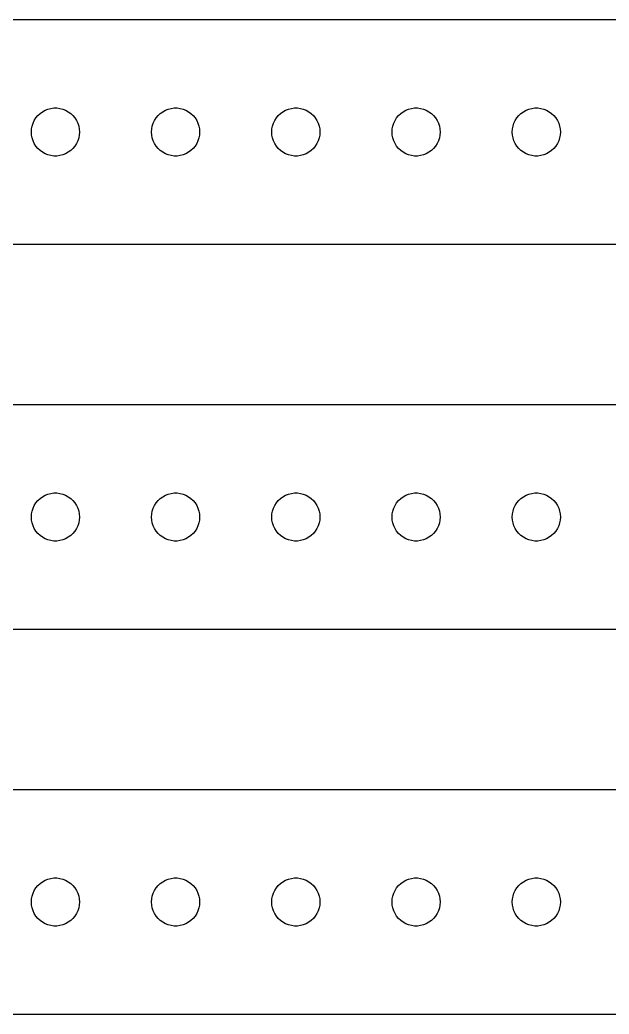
# Model space of a CAD drawing. Header units: metres. Extents: x -150 to 150, y 113 to 223.
# Drawn here: x -114.7 to -78, y 161 to 223 of the extents above; entities that cross this region are included whole.
import ezdxf

# ---------------------------------------------------------------- set-up
doc = ezdxf.new("R2010")
doc.units = ezdxf.units.M

msp = doc.modelspace()

# ---------------------------------------------------------------- linework, layer by layer
for p, q in [((144.814, 222.99), (-144.814, 222.99)), ((-113.714, 216.882), (-113.593, 217.027)), ((-113.593, 217.027), (-113.456, 217.156)), ((-113.456, 217.156), (-113.304, 217.266)), ((-113.304, 217.266), (-113.139, 217.357)), ((-113.139, 217.357), (-112.964, 217.427)), ((-112.964, 217.427), (-112.781, 217.473)), ((-112.781, 217.473), (-112.594, 217.497)), ((-112.594, 217.497), (-112.406, 217.497)), ((-112.406, 217.497), (-112.219, 217.473)), ((-112.219, 217.473), (-112.036, 217.427)), ((-112.036, 217.427), (-111.861, 217.357)), ((-111.861, 217.357), (-111.696, 217.266)), ((-111.696, 217.266), (-111.544, 217.156)), ((-111.544, 217.156), (-111.407, 217.027)), ((-111.407, 217.027), (-111.286, 216.882)), ((-106.214, 216.882), (-106.093, 217.027)), ((-106.093, 217.027), (-105.956, 217.156)), ((-105.956, 217.156), (-105.804, 217.266)), ((-105.804, 217.266), (-105.639, 217.357)), ((-105.639, 217.357), (-105.464, 217.427)), ((-105.464, 217.427), (-105.281, 217.473)), ((-105.281, 217.473), (-105.094, 217.497)), ((-105.094, 217.497), (-104.906, 217.497)), ((-104.906, 217.497), (-104.719, 217.473)), ((-104.719, 217.473), (-104.536, 217.427)), ((-104.536, 217.427), (-104.361, 217.357)), ((-104.361, 217.357), (-104.196, 217.266)), ((-104.196, 217.266), (-104.044, 217.156)), ((-104.044, 217.156), (-103.907, 217.027)), ((-103.907, 217.027), (-103.786, 216.882)), ((-98.7135, 216.882), (-98.5934, 217.027)), ((-98.5934, 217.027), (-98.4561, 217.156)), ((-98.4561, 217.156), (-98.3037, 217.266)), ((-98.3037, 217.266), (-98.1387, 217.357)), ((-98.1387, 217.357), (-97.9635, 217.427)), ((-97.9635, 217.427), (-97.7811, 217.473)), ((-97.7811, 217.473), (-97.5942, 217.497)), ((-97.5942, 217.497), (-97.4058, 217.497)), ((-97.4058, 217.497), (-97.2189, 217.473)), ((-97.2189, 217.473), (-97.0365, 217.427)), ((-97.0365, 217.427), (-96.8613, 217.357)), ((-96.8613, 217.357), (-96.6963, 217.266)), ((-96.6963, 217.266), (-96.5439, 217.156)), ((-96.5439, 217.156), (-96.4065, 217.027)), ((-96.4065, 217.027), (-96.2865, 216.882)), ((-91.2135, 216.882), (-91.0934, 217.027)), ((-91.0934, 217.027), (-90.9561, 217.156)), ((-90.9561, 217.156), (-90.8037, 217.266)), ((-90.8037, 217.266), (-90.6387, 217.357)), ((-90.6387, 217.357), (-90.4635, 217.427)), ((-90.4635, 217.427), (-90.2811, 217.473)), ((-90.2811, 217.473), (-90.0942, 217.497)), ((-90.0942, 217.497), (-89.9058, 217.497)), ((-89.9058, 217.497), (-89.7189, 217.473)), ((-89.7189, 217.473), (-89.5365, 217.427)), ((-89.5365, 217.427), (-89.3613, 217.357)), ((-89.3613, 217.357), (-89.1963, 217.266)), ((-89.1963, 217.266), (-89.0439, 217.156)), ((-89.0439, 217.156), (-88.9065, 217.027)), ((-88.9065, 217.027), (-88.7865, 216.882)), ((-83.7135, 216.882), (-83.5934, 217.027)), ((-83.5934, 217.027), (-83.4561, 217.156)), ((-83.4561, 217.156), (-83.3037, 217.266)), ((-83.3037, 217.266), (-83.1387, 217.357)), ((-83.1387, 217.357), (-82.9635, 217.427)), ((-82.9635, 217.427), (-82.7811, 217.473)), ((-82.7811, 217.473), (-82.5942, 217.497)), ((-82.5942, 217.497), (-82.4058, 217.497)), ((-82.4058, 217.497), (-82.2189, 217.473)), ((-82.2189, 217.473), (-82.0365, 217.427)), ((-82.0365, 217.427), (-81.8613, 217.357)), ((-81.8613, 217.357), (-81.6963, 217.266)), ((-81.6963, 217.266), (-81.5439, 217.156)), ((-81.5439, 217.156), (-81.4065, 217.027)), ((-81.4065, 217.027), (-81.2865, 216.882)), ((-113.988, 216.188), (-113.953, 216.373)), ((-113.953, 216.373), (-113.895, 216.552)), ((-113.895, 216.552), (-113.814, 216.723)), ((-113.814, 216.723), (-113.714, 216.882)), ((-111.286, 216.882), (-111.186, 216.723)), ((-111.186, 216.723), (-111.105, 216.552)), ((-111.105, 216.552), (-111.047, 216.373)), ((-111.047, 216.373), (-111.012, 216.188)), ((-106.488, 216.188), (-106.453, 216.373)), ((-106.453, 216.373), (-106.395, 216.552)), ((-106.395, 216.552), (-106.314, 216.723)), ((-106.314, 216.723), (-106.214, 216.882)), ((-103.786, 216.882), (-103.686, 216.723)), ((-103.686, 216.723), (-103.605, 216.552)), ((-103.605, 216.552), (-103.547, 216.373)), ((-103.547, 216.373), (-103.512, 216.188)), ((-98.9882, 216.188), (-98.9529, 216.373)), ((-98.9529, 216.373), (-98.8947, 216.552)), ((-98.8947, 216.552), (-98.8145, 216.723)), ((-98.8145, 216.723), (-98.7135, 216.882)), ((-96.2865, 216.882), (-96.1855, 216.723)), ((-96.1855, 216.723), (-96.1053, 216.552)), ((-96.1053, 216.552), (-96.0471, 216.373)), ((-96.0471, 216.373), (-96.0118, 216.188)), ((-91.4882, 216.188), (-91.4529, 216.373)), ((-91.4529, 216.373), (-91.3947, 216.552)), ((-91.3947, 216.552), (-91.3145, 216.723)), ((-91.3145, 216.723), (-91.2135, 216.882)), ((-88.7865, 216.882), (-88.6855, 216.723)), ((-88.6855, 216.723), (-88.6053, 216.552)), ((-88.6053, 216.552), (-88.5471, 216.373)), ((-88.5471, 216.373), (-88.5118, 216.188)), ((-83.9882, 216.188), (-83.9529, 216.373)), ((-83.9529, 216.373), (-83.8947, 216.552)), ((-83.8947, 216.552), (-83.8145, 216.723)), ((-83.8145, 216.723), (-83.7135, 216.882)), ((-81.2865, 216.882), (-81.1855, 216.723)), ((-81.1855, 216.723), (-81.1053, 216.552)), ((-81.1053, 216.552), (-81.0471, 216.373)), ((-81.0471, 216.373), (-81.0118, 216.188)), ((-114, 216), (-113.988, 216.188)), ((-113.988, 215.812), (-114, 216)), ((-113.953, 215.627), (-113.988, 215.812)), ((-111.012, 215.812), (-111.047, 215.627)), ((-111.012, 216.188), (-111, 216)), ((-111, 216), (-111.012, 215.812)), ((-106.5, 216), (-106.488, 216.188)), ((-106.488, 215.812), (-106.5, 216)), ((-106.453, 215.627), (-106.488, 215.812)), ((-103.512, 215.812), (-103.547, 215.627)), ((-103.512, 216.188), (-103.5, 216)), ((-103.5, 216), (-103.512, 215.812)), ((-99, 216), (-98.9882, 216.188)), ((-98.9882, 215.812), (-99, 216)), ((-98.9529, 215.627), (-98.9882, 215.812)), ((-96.0118, 215.812), (-96.0471, 215.627)), ((-96.0118, 216.188), (-96, 216)), ((-96, 216), (-96.0118, 215.812)), ((-91.5, 216), (-91.4882, 216.188)), ((-91.4882, 215.812), (-91.5, 216)), ((-91.4529, 215.627), (-91.4882, 215.812)), ((-88.5118, 215.812), (-88.5471, 215.627)), ((-88.5118, 216.188), (-88.5, 216)), ((-88.5, 216), (-88.5118, 215.812)), ((-84, 216), (-83.9882, 216.188)), ((-83.9882, 215.812), (-84, 216)), ((-83.9529, 215.627), (-83.9882, 215.812)), ((-81.0118, 215.812), (-81.0471, 215.627)), ((-81.0118, 216.188), (-81, 216)), ((-81, 216), (-81.0118, 215.812)), ((-113.895, 215.448), (-113.953, 215.627)), ((-113.814, 215.277), (-113.895, 215.448)), ((-113.714, 215.118), (-113.814, 215.277)), ((-113.593, 214.973), (-113.714, 215.118)), ((-111.286, 215.118), (-111.407, 214.973)), ((-111.186, 215.277), (-111.286, 215.118)), ((-111.105, 215.448), (-111.186, 215.277)), ((-111.047, 215.627), (-111.105, 215.448)), ((-106.395, 215.448), (-106.453, 215.627)), ((-106.314, 215.277), (-106.395, 215.448)), ((-106.214, 215.118), (-106.314, 215.277)), ((-106.093, 214.973), (-106.214, 215.118)), ((-103.786, 215.118), (-103.907, 214.973)), ((-103.686, 215.277), (-103.786, 215.118)), ((-103.605, 215.448), (-103.686, 215.277)), ((-103.547, 215.627), (-103.605, 215.448)), ((-98.8947, 215.448), (-98.9529, 215.627)), ((-98.8145, 215.277), (-98.8947, 215.448)), ((-98.7135, 215.118), (-98.8145, 215.277)), ((-98.5934, 214.973), (-98.7135, 215.118)), ((-96.2865, 215.118), (-96.4065, 214.973)), ((-96.1855, 215.277), (-96.2865, 215.118)), ((-96.1053, 215.448), (-96.1855, 215.277)), ((-96.0471, 215.627), (-96.1053, 215.448)), ((-91.3947, 215.448), (-91.4529, 215.627)), ((-91.3145, 215.277), (-91.3947, 215.448)), ((-91.2135, 215.118), (-91.3145, 215.277)), ((-91.0934, 214.973), (-91.2135, 215.118)), ((-88.7865, 215.118), (-88.9065, 214.973)), ((-88.6855, 215.277), (-88.7865, 215.118)), ((-88.6053, 215.448), (-88.6855, 215.277)), ((-88.5471, 215.627), (-88.6053, 215.448)), ((-83.8947, 215.448), (-83.9529, 215.627)), ((-83.8145, 215.277), (-83.8947, 215.448)), ((-83.7135, 215.118), (-83.8145, 215.277)), ((-83.5934, 214.973), (-83.7135, 215.118)), ((-81.2865, 215.118), (-81.4065, 214.973)), ((-81.1855, 215.277), (-81.2865, 215.118)), ((-81.1053, 215.448), (-81.1855, 215.277)), ((-81.0471, 215.627), (-81.1053, 215.448)), ((-113.456, 214.844), (-113.593, 214.973)), ((-113.304, 214.734), (-113.456, 214.844)), ((-113.139, 214.643), (-113.304, 214.734)), ((-112.964, 214.573), (-113.139, 214.643)), ((-112.781, 214.527), (-112.964, 214.573)), ((-112.594, 214.503), (-112.781, 214.527)), ((-112.406, 214.503), (-112.594, 214.503)), ((-112.219, 214.527), (-112.406, 214.503)), ((-112.036, 214.573), (-112.219, 214.527)), ((-111.861, 214.643), (-112.036, 214.573)), ((-111.696, 214.734), (-111.861, 214.643)), ((-111.544, 214.844), (-111.696, 214.734)), ((-111.407, 214.973), (-111.544, 214.844)), ((-105.956, 214.844), (-106.093, 214.973)), ((-105.804, 214.734), (-105.956, 214.844)), ((-105.639, 214.643), (-105.804, 214.734)), ((-105.464, 214.573), (-105.639, 214.643)), ((-105.281, 214.527), (-105.464, 214.573)), ((-105.094, 214.503), (-105.281, 214.527)), ((-104.906, 214.503), (-105.094, 214.503)), ((-104.719, 214.527), (-104.906, 214.503)), ((-104.536, 214.573), (-104.719, 214.527)), ((-104.361, 214.643), (-104.536, 214.573)), ((-104.196, 214.734), (-104.361, 214.643)), ((-104.044, 214.844), (-104.196, 214.734)), ((-103.907, 214.973), (-104.044, 214.844)), ((-98.4561, 214.844), (-98.5934, 214.973)), ((-98.3037, 214.734), (-98.4561, 214.844)), ((-98.1387, 214.643), (-98.3037, 214.734)), ((-97.9635, 214.573), (-98.1387, 214.643)), ((-97.7811, 214.527), (-97.9635, 214.573)), ((-97.5942, 214.503), (-97.7811, 214.527)), ((-97.4058, 214.503), (-97.5942, 214.503)), ((-97.2189, 214.527), (-97.4058, 214.503)), ((-97.0365, 214.573), (-97.2189, 214.527)), ((-96.8613, 214.643), (-97.0365, 214.573)), ((-96.6963, 214.734), (-96.8613, 214.643)), ((-96.5439, 214.844), (-96.6963, 214.734)), ((-96.4065, 214.973), (-96.5439, 214.844)), ((-90.9561, 214.844), (-91.0934, 214.973)), ((-90.8037, 214.734), (-90.9561, 214.844)), ((-90.6387, 214.643), (-90.8037, 214.734)), ((-90.4635, 214.573), (-90.6387, 214.643)), ((-90.2811, 214.527), (-90.4635, 214.573)), ((-90.0942, 214.503), (-90.2811, 214.527)), ((-89.9058, 214.503), (-90.0942, 214.503)), ((-89.7189, 214.527), (-89.9058, 214.503)), ((-89.5365, 214.573), (-89.7189, 214.527)), ((-89.3613, 214.643), (-89.5365, 214.573)), ((-89.1963, 214.734), (-89.3613, 214.643)), ((-89.0439, 214.844), (-89.1963, 214.734)), ((-88.9065, 214.973), (-89.0439, 214.844)), ((-83.4561, 214.844), (-83.5934, 214.973)), ((-83.3037, 214.734), (-83.4561, 214.844)), ((-83.1387, 214.643), (-83.3037, 214.734)), ((-82.9635, 214.573), (-83.1387, 214.643)), ((-82.7811, 214.527), (-82.9635, 214.573)), ((-82.5942, 214.503), (-82.7811, 214.527)), ((-82.4058, 214.503), (-82.5942, 214.503)), ((-82.2189, 214.527), (-82.4058, 214.503)), ((-82.0365, 214.573), (-82.2189, 214.527)), ((-81.8613, 214.643), (-82.0365, 214.573)), ((-81.6963, 214.734), (-81.8613, 214.643)), ((-81.5439, 214.844), (-81.6963, 214.734)), ((-81.4065, 214.973), (-81.5439, 214.844)), ((-144.814, 209.01), (144.814, 209.01)), ((144.814, 198.99), (-144.814, 198.99)), ((-113.139, 193.357), (-112.964, 193.427)), ((-112.964, 193.427), (-112.781, 193.473)), ((-112.781, 193.473), (-112.594, 193.497)), ((-112.594, 193.497), (-112.406, 193.497)), ((-112.406, 193.497), (-112.219, 193.473)), ((-112.219, 193.473), (-112.036, 193.427)), ((-112.036, 193.427), (-111.861, 193.357)), ((-105.639, 193.357), (-105.464, 193.427)), ((-105.464, 193.427), (-105.281, 193.473)), ((-105.281, 193.473), (-105.094, 193.497)), ((-105.094, 193.497), (-104.906, 193.497)), ((-104.906, 193.497), (-104.719, 193.473)), ((-104.719, 193.473), (-104.536, 193.427)), ((-104.536, 193.427), (-104.361, 193.357)), ((-98.1387, 193.357), (-97.9635, 193.427)), ((-97.9635, 193.427), (-97.7811, 193.473)), ((-97.7811, 193.473), (-97.5942, 193.497)), ((-97.5942, 193.497), (-97.4058, 193.497)), ((-97.4058, 193.497), (-97.2189, 193.473)), ((-97.2189, 193.473), (-97.0365, 193.427)), ((-97.0365, 193.427), (-96.8613, 193.357)), ((-90.6387, 193.357), (-90.4635, 193.427)), ((-90.4635, 193.427), (-90.2811, 193.473)), ((-90.2811, 193.473), (-90.0942, 193.497)), ((-90.0942, 193.497), (-89.9058, 193.497)), ((-89.9058, 193.497), (-89.7189, 193.473)), ((-89.7189, 193.473), (-89.5365, 193.427)), ((-89.5365, 193.427), (-89.3613, 193.357)), ((-83.1387, 193.357), (-82.9635, 193.427)), ((-82.9635, 193.427), (-82.7811, 193.473)), ((-82.7811, 193.473), (-82.5942, 193.497)), ((-82.5942, 193.497), (-82.4058, 193.497)), ((-82.4058, 193.497), (-82.2189, 193.473)), ((-82.2189, 193.473), (-82.0365, 193.427)), ((-82.0365, 193.427), (-81.8613, 193.357)), ((-113.814, 192.723), (-113.714, 192.882)), ((-113.714, 192.882), (-113.593, 193.027)), ((-113.593, 193.027), (-113.456, 193.156)), ((-113.456, 193.156), (-113.304, 193.266)), ((-113.304, 193.266), (-113.139, 193.357)), ((-111.861, 193.357), (-111.696, 193.266)), ((-111.696, 193.266), (-111.544, 193.156)), ((-111.544, 193.156), (-111.407, 193.027)), ((-111.407, 193.027), (-111.286, 192.882)), ((-111.286, 192.882), (-111.186, 192.723)), ((-106.314, 192.723), (-106.214, 192.882)), ((-106.214, 192.882), (-106.093, 193.027)), ((-106.093, 193.027), (-105.956, 193.156)), ((-105.956, 193.156), (-105.804, 193.266)), ((-105.804, 193.266), (-105.639, 193.357)), ((-104.361, 193.357), (-104.196, 193.266)), ((-104.196, 193.266), (-104.044, 193.156)), ((-104.044, 193.156), (-103.907, 193.027)), ((-103.907, 193.027), (-103.786, 192.882)), ((-103.786, 192.882), (-103.686, 192.723)), ((-98.8145, 192.723), (-98.7135, 192.882)), ((-98.7135, 192.882), (-98.5934, 193.027)), ((-98.5934, 193.027), (-98.4561, 193.156)), ((-98.4561, 193.156), (-98.3037, 193.266)), ((-98.3037, 193.266), (-98.1387, 193.357)), ((-96.8613, 193.357), (-96.6963, 193.266)), ((-96.6963, 193.266), (-96.5439, 193.156)), ((-96.5439, 193.156), (-96.4065, 193.027)), ((-96.4065, 193.027), (-96.2865, 192.882)), ((-96.2865, 192.882), (-96.1855, 192.723)), ((-91.3145, 192.723), (-91.2135, 192.882)), ((-91.2135, 192.882), (-91.0934, 193.027)), ((-91.0934, 193.027), (-90.9561, 193.156)), ((-90.9561, 193.156), (-90.8037, 193.266)), ((-90.8037, 193.266), (-90.6387, 193.357)), ((-89.3613, 193.357), (-89.1963, 193.266)), ((-89.1963, 193.266), (-89.0439, 193.156)), ((-89.0439, 193.156), (-88.9065, 193.027)), ((-88.9065, 193.027), (-88.7865, 192.882)), ((-88.7865, 192.882), (-88.6855, 192.723)), ((-83.8145, 192.723), (-83.7135, 192.882)), ((-83.7135, 192.882), (-83.5934, 193.027)), ((-83.5934, 193.027), (-83.4561, 193.156)), ((-83.4561, 193.156), (-83.3037, 193.266)), ((-83.3037, 193.266), (-83.1387, 193.357)), ((-81.8613, 193.357), (-81.6963, 193.266)), ((-81.6963, 193.266), (-81.5439, 193.156)), ((-81.5439, 193.156), (-81.4065, 193.027)), ((-81.4065, 193.027), (-81.2865, 192.882)), ((-81.2865, 192.882), (-81.1855, 192.723)), ((-114, 192), (-113.988, 192.188)), ((-113.988, 192.188), (-113.953, 192.373)), ((-113.953, 192.373), (-113.895, 192.552)), ((-113.895, 192.552), (-113.814, 192.723)), ((-111.186, 192.723), (-111.105, 192.552)), ((-111.105, 192.552), (-111.047, 192.373)), ((-111.047, 192.373), (-111.012, 192.188)), ((-111.012, 192.188), (-111, 192)), ((-106.5, 192), (-106.488, 192.188)), ((-106.488, 192.188), (-106.453, 192.373)), ((-106.453, 192.373), (-106.395, 192.552)), ((-106.395, 192.552), (-106.314, 192.723)), ((-103.686, 192.723), (-103.605, 192.552)), ((-103.605, 192.552), (-103.547, 192.373)), ((-103.547, 192.373), (-103.512, 192.188)), ((-103.512, 192.188), (-103.5, 192)), ((-99, 192), (-98.9882, 192.188)), ((-98.9882, 192.188), (-98.9529, 192.373)), ((-98.9529, 192.373), (-98.8947, 192.552)), ((-98.8947, 192.552), (-98.8145, 192.723)), ((-96.1855, 192.723), (-96.1053, 192.552)), ((-96.1053, 192.552), (-96.0471, 192.373)), ((-96.0471, 192.373), (-96.0118, 192.188)), ((-96.0118, 192.188), (-96, 192)), ((-91.5, 192), (-91.4882, 192.188)), ((-91.4882, 192.188), (-91.4529, 192.373)), ((-91.4529, 192.373), (-91.3947, 192.552)), ((-91.3947, 192.552), (-91.3145, 192.723)), ((-88.6855, 192.723), (-88.6053, 192.552)), ((-88.6053, 192.552), (-88.5471, 192.373)), ((-88.5471, 192.373), (-88.5118, 192.188)), ((-88.5118, 192.188), (-88.5, 192)), ((-84, 192), (-83.9882, 192.188)), ((-83.9882, 192.188), (-83.9529, 192.373)), ((-83.9529, 192.373), (-83.8947, 192.552)), ((-83.8947, 192.552), (-83.8145, 192.723)), ((-81.1855, 192.723), (-81.1053, 192.552)), ((-81.1053, 192.552), (-81.0471, 192.373)), ((-81.0471, 192.373), (-81.0118, 192.188)), ((-81.0118, 192.188), (-81, 192)), ((-113.988, 191.812), (-114, 192)), ((-113.953, 191.627), (-113.988, 191.812)), ((-113.895, 191.448), (-113.953, 191.627)), ((-111.047, 191.627), (-111.105, 191.448)), ((-111.012, 191.812), (-111.047, 191.627)), ((-111, 192), (-111.012, 191.812)), ((-106.488, 191.812), (-106.5, 192)), ((-106.453, 191.627), (-106.488, 191.812)), ((-106.395, 191.448), (-106.453, 191.627)), ((-103.547, 191.627), (-103.605, 191.448)), ((-103.512, 191.812), (-103.547, 191.627)), ((-103.5, 192), (-103.512, 191.812)), ((-98.9882, 191.812), (-99, 192)), ((-98.9529, 191.627), (-98.9882, 191.812)), ((-98.8947, 191.448), (-98.9529, 191.627)), ((-96.0471, 191.627), (-96.1053, 191.448)), ((-96.0118, 191.812), (-96.0471, 191.627)), ((-96, 192), (-96.0118, 191.812)), ((-91.4882, 191.812), (-91.5, 192)), ((-91.4529, 191.627), (-91.4882, 191.812)), ((-91.3947, 191.448), (-91.4529, 191.627)), ((-88.5471, 191.627), (-88.6053, 191.448)), ((-88.5118, 191.812), (-88.5471, 191.627)), ((-88.5, 192), (-88.5118, 191.812)), ((-83.9882, 191.812), (-84, 192)), ((-83.9529, 191.627), (-83.9882, 191.812)), ((-83.8947, 191.448), (-83.9529, 191.627)), ((-81.0471, 191.627), (-81.1053, 191.448)), ((-81.0118, 191.812), (-81.0471, 191.627)), ((-81, 192), (-81.0118, 191.812)), ((-113.814, 191.277), (-113.895, 191.448)), ((-113.714, 191.118), (-113.814, 191.277)), ((-113.593, 190.973), (-113.714, 191.118)), ((-113.456, 190.844), (-113.593, 190.973)), ((-111.407, 190.973), (-111.544, 190.844)), ((-111.286, 191.118), (-111.407, 190.973)), ((-111.186, 191.277), (-111.286, 191.118)), ((-111.105, 191.448), (-111.186, 191.277)), ((-106.314, 191.277), (-106.395, 191.448)), ((-106.214, 191.118), (-106.314, 191.277)), ((-106.093, 190.973), (-106.214, 191.118)), ((-105.956, 190.844), (-106.093, 190.973)), ((-103.907, 190.973), (-104.044, 190.844)), ((-103.786, 191.118), (-103.907, 190.973)), ((-103.686, 191.277), (-103.786, 191.118)), ((-103.605, 191.448), (-103.686, 191.277)), ((-98.8145, 191.277), (-98.8947, 191.448)), ((-98.7135, 191.118), (-98.8145, 191.277)), ((-98.5934, 190.973), (-98.7135, 191.118)), ((-98.4561, 190.844), (-98.5934, 190.973)), ((-96.4065, 190.973), (-96.5439, 190.844)), ((-96.2865, 191.118), (-96.4065, 190.973)), ((-96.1855, 191.277), (-96.2865, 191.118)), ((-96.1053, 191.448), (-96.1855, 191.277)), ((-91.3145, 191.277), (-91.3947, 191.448)), ((-91.2135, 191.118), (-91.3145, 191.277)), ((-91.0934, 190.973), (-91.2135, 191.118)), ((-90.9561, 190.844), (-91.0934, 190.973)), ((-88.9065, 190.973), (-89.0439, 190.844)), ((-88.7865, 191.118), (-88.9065, 190.973)), ((-88.6855, 191.277), (-88.7865, 191.118)), ((-88.6053, 191.448), (-88.6855, 191.277)), ((-83.8145, 191.277), (-83.8947, 191.448)), ((-83.7135, 191.118), (-83.8145, 191.277)), ((-83.5934, 190.973), (-83.7135, 191.118)), ((-83.4561, 190.844), (-83.5934, 190.973)), ((-81.4065, 190.973), (-81.5439, 190.844)), ((-81.2865, 191.118), (-81.4065, 190.973)), ((-81.1855, 191.277), (-81.2865, 191.118)), ((-81.1053, 191.448), (-81.1855, 191.277)), ((-113.304, 190.734), (-113.456, 190.844)), ((-113.139, 190.643), (-113.304, 190.734)), ((-112.964, 190.573), (-113.139, 190.643)), ((-112.781, 190.527), (-112.964, 190.573)), ((-112.594, 190.503), (-112.781, 190.527)), ((-112.406, 190.503), (-112.594, 190.503)), ((-112.219, 190.527), (-112.406, 190.503)), ((-112.036, 190.573), (-112.219, 190.527)), ((-111.861, 190.643), (-112.036, 190.573)), ((-111.696, 190.734), (-111.861, 190.643)), ((-111.544, 190.844), (-111.696, 190.734)), ((-105.804, 190.734), (-105.956, 190.844)), ((-105.639, 190.643), (-105.804, 190.734)), ((-105.464, 190.573), (-105.639, 190.643)), ((-105.281, 190.527), (-105.464, 190.573)), ((-105.094, 190.503), (-105.281, 190.527)), ((-104.906, 190.503), (-105.094, 190.503)), ((-104.719, 190.527), (-104.906, 190.503)), ((-104.536, 190.573), (-104.719, 190.527)), ((-104.361, 190.643), (-104.536, 190.573)), ((-104.196, 190.734), (-104.361, 190.643)), ((-104.044, 190.844), (-104.196, 190.734)), ((-98.3037, 190.734), (-98.4561, 190.844)), ((-98.1387, 190.643), (-98.3037, 190.734)), ((-97.9635, 190.573), (-98.1387, 190.643)), ((-97.7811, 190.527), (-97.9635, 190.573)), ((-97.5942, 190.503), (-97.7811, 190.527)), ((-97.4058, 190.503), (-97.5942, 190.503)), ((-97.2189, 190.527), (-97.4058, 190.503)), ((-97.0365, 190.573), (-97.2189, 190.527)), ((-96.8613, 190.643), (-97.0365, 190.573)), ((-96.6963, 190.734), (-96.8613, 190.643)), ((-96.5439, 190.844), (-96.6963, 190.734)), ((-90.8037, 190.734), (-90.9561, 190.844)), ((-90.6387, 190.643), (-90.8037, 190.734)), ((-90.4635, 190.573), (-90.6387, 190.643)), ((-90.2811, 190.527), (-90.4635, 190.573)), ((-90.0942, 190.503), (-90.2811, 190.527)), ((-89.9058, 190.503), (-90.0942, 190.503)), ((-89.7189, 190.527), (-89.9058, 190.503)), ((-89.5365, 190.573), (-89.7189, 190.527)), ((-89.3613, 190.643), (-89.5365, 190.573)), ((-89.1963, 190.734), (-89.3613, 190.643)), ((-89.0439, 190.844), (-89.1963, 190.734)), ((-83.3037, 190.734), (-83.4561, 190.844)), ((-83.1387, 190.643), (-83.3037, 190.734)), ((-82.9635, 190.573), (-83.1387, 190.643)), ((-82.7811, 190.527), (-82.9635, 190.573)), ((-82.5942, 190.503), (-82.7811, 190.527)), ((-82.4058, 190.503), (-82.5942, 190.503)), ((-82.2189, 190.527), (-82.4058, 190.503)), ((-82.0365, 190.573), (-82.2189, 190.527)), ((-81.8613, 190.643), (-82.0365, 190.573)), ((-81.6963, 190.734), (-81.8613, 190.643)), ((-81.5439, 190.844), (-81.6963, 190.734)), ((-144.814, 185.01), (144.814, 185.01)), ((144.814, 174.99), (-144.814, 174.99)), ((-113.456, 169.156), (-113.304, 169.266)), ((-113.304, 169.266), (-113.139, 169.357)), ((-113.139, 169.357), (-112.964, 169.427)), ((-112.964, 169.427), (-112.781, 169.473)), ((-112.781, 169.473), (-112.594, 169.497)), ((-112.594, 169.497), (-112.406, 169.497)), ((-112.406, 169.497), (-112.219, 169.473)), ((-112.219, 169.473), (-112.036, 169.427)), ((-112.036, 169.427), (-111.861, 169.357)), ((-111.861, 169.357), (-111.696, 169.266)), ((-111.696, 169.266), (-111.544, 169.156)), ((-105.956, 169.156), (-105.804, 169.266)), ((-105.804, 169.266), (-105.639, 169.357)), ((-105.639, 169.357), (-105.464, 169.427)), ((-105.464, 169.427), (-105.281, 169.473)), ((-105.281, 169.473), (-105.094, 169.497)), ((-105.094, 169.497), (-104.906, 169.497)), ((-104.906, 169.497), (-104.719, 169.473)), ((-104.719, 169.473), (-104.536, 169.427)), ((-104.536, 169.427), (-104.361, 169.357)), ((-104.361, 169.357), (-104.196, 169.266)), ((-104.196, 169.266), (-104.044, 169.156)), ((-98.4561, 169.156), (-98.3037, 169.266)), ((-98.3037, 169.266), (-98.1387, 169.357)), ((-98.1387, 169.357), (-97.9635, 169.427)), ((-97.9635, 169.427), (-97.7811, 169.473)), ((-97.7811, 169.473), (-97.5942, 169.497)), ((-97.5942, 169.497), (-97.4058, 169.497)), ((-97.4058, 169.497), (-97.2189, 169.473)), ((-97.2189, 169.473), (-97.0365, 169.427)), ((-97.0365, 169.427), (-96.8613, 169.357)), ((-96.8613, 169.357), (-96.6963, 169.266)), ((-96.6963, 169.266), (-96.5439, 169.156)), ((-90.9561, 169.156), (-90.8037, 169.266)), ((-90.8037, 169.266), (-90.6387, 169.357)), ((-90.6387, 169.357), (-90.4635, 169.427)), ((-90.4635, 169.427), (-90.2811, 169.473)), ((-90.2811, 169.473), (-90.0942, 169.497)), ((-90.0942, 169.497), (-89.9058, 169.497)), ((-89.9058, 169.497), (-89.7189, 169.473)), ((-89.7189, 169.473), (-89.5365, 169.427)), ((-89.5365, 169.427), (-89.3613, 169.357)), ((-89.3613, 169.357), (-89.1963, 169.266)), ((-89.1963, 169.266), (-89.0439, 169.156)), ((-83.4561, 169.156), (-83.3037, 169.266)), ((-83.3037, 169.266), (-83.1387, 169.357)), ((-83.1387, 169.357), (-82.9635, 169.427)), ((-82.9635, 169.427), (-82.7811, 169.473)), ((-82.7811, 169.473), (-82.5942, 169.497)), ((-82.5942, 169.497), (-82.4058, 169.497)), ((-82.4058, 169.497), (-82.2189, 169.473)), ((-82.2189, 169.473), (-82.0365, 169.427)), ((-82.0365, 169.427), (-81.8613, 169.357)), ((-81.8613, 169.357), (-81.6963, 169.266)), ((-81.6963, 169.266), (-81.5439, 169.156)), ((-113.895, 168.552), (-113.814, 168.723)), ((-113.814, 168.723), (-113.714, 168.882)), ((-113.714, 168.882), (-113.593, 169.027)), ((-113.593, 169.027), (-113.456, 169.156)), ((-111.544, 169.156), (-111.407, 169.027)), ((-111.407, 169.027), (-111.286, 168.882)), ((-111.286, 168.882), (-111.186, 168.723)), ((-111.186, 168.723), (-111.105, 168.552)), ((-106.395, 168.552), (-106.314, 168.723)), ((-106.314, 168.723), (-106.214, 168.882)), ((-106.214, 168.882), (-106.093, 169.027)), ((-106.093, 169.027), (-105.956, 169.156)), ((-104.044, 169.156), (-103.907, 169.027)), ((-103.907, 169.027), (-103.786, 168.882)), ((-103.786, 168.882), (-103.686, 168.723)), ((-103.686, 168.723), (-103.605, 168.552)), ((-98.8947, 168.552), (-98.8145, 168.723)), ((-98.8145, 168.723), (-98.7135, 168.882)), ((-98.7135, 168.882), (-98.5934, 169.027)), ((-98.5934, 169.027), (-98.4561, 169.156)), ((-96.5439, 169.156), (-96.4065, 169.027)), ((-96.4065, 169.027), (-96.2865, 168.882)), ((-96.2865, 168.882), (-96.1855, 168.723)), ((-96.1855, 168.723), (-96.1053, 168.552)), ((-91.3947, 168.552), (-91.3145, 168.723)), ((-91.3145, 168.723), (-91.2135, 168.882)), ((-91.2135, 168.882), (-91.0934, 169.027)), ((-91.0934, 169.027), (-90.9561, 169.156)), ((-89.0439, 169.156), (-88.9065, 169.027)), ((-88.9065, 169.027), (-88.7865, 168.882)), ((-88.7865, 168.882), (-88.6855, 168.723)), ((-88.6855, 168.723), (-88.6053, 168.552)), ((-83.8947, 168.552), (-83.8145, 168.723)), ((-83.8145, 168.723), (-83.7135, 168.882)), ((-83.7135, 168.882), (-83.5934, 169.027)), ((-83.5934, 169.027), (-83.4561, 169.156)), ((-81.5439, 169.156), (-81.4065, 169.027)), ((-81.4065, 169.027), (-81.2865, 168.882)), ((-81.2865, 168.882), (-81.1855, 168.723)), ((-81.1855, 168.723), (-81.1053, 168.552)), ((-114, 168), (-113.988, 168.188)), ((-113.988, 167.812), (-114, 168)), ((-113.988, 168.188), (-113.953, 168.373)), ((-113.953, 168.373), (-113.895, 168.552)), ((-111.105, 168.552), (-111.047, 168.373)), ((-111.047, 168.373), (-111.012, 168.188)), ((-111.012, 168.188), (-111, 168)), ((-111, 168), (-111.012, 167.812)), ((-106.5, 168), (-106.488, 168.188)), ((-106.488, 167.812), (-106.5, 168)), ((-106.488, 168.188), (-106.453, 168.373)), ((-106.453, 168.373), (-106.395, 168.552)), ((-103.605, 168.552), (-103.547, 168.373)), ((-103.547, 168.373), (-103.512, 168.188)), ((-103.512, 168.188), (-103.5, 168)), ((-103.5, 168), (-103.512, 167.812)), ((-99, 168), (-98.9882, 168.188)), ((-98.9882, 167.812), (-99, 168)), ((-98.9882, 168.188), (-98.9529, 168.373)), ((-98.9529, 168.373), (-98.8947, 168.552)), ((-96.1053, 168.552), (-96.0471, 168.373)), ((-96.0471, 168.373), (-96.0118, 168.188)), ((-96.0118, 168.188), (-96, 168)), ((-96, 168), (-96.0118, 167.812)), ((-91.5, 168), (-91.4882, 168.188)), ((-91.4882, 167.812), (-91.5, 168)), ((-91.4882, 168.188), (-91.4529, 168.373)), ((-91.4529, 168.373), (-91.3947, 168.552)), ((-88.6053, 168.552), (-88.5471, 168.373)), ((-88.5471, 168.373), (-88.5118, 168.188)), ((-88.5118, 168.188), (-88.5, 168)), ((-88.5, 168), (-88.5118, 167.812)), ((-84, 168), (-83.9882, 168.188)), ((-83.9882, 167.812), (-84, 168)), ((-83.9882, 168.188), (-83.9529, 168.373)), ((-83.9529, 168.373), (-83.8947, 168.552)), ((-81.1053, 168.552), (-81.0471, 168.373)), ((-81.0471, 168.373), (-81.0118, 168.188)), ((-81.0118, 168.188), (-81, 168)), ((-81, 168), (-81.0118, 167.812)), ((-113.953, 167.627), (-113.988, 167.812)), ((-113.895, 167.448), (-113.953, 167.627)), ((-113.814, 167.277), (-113.895, 167.448)), ((-111.105, 167.448), (-111.186, 167.277)), ((-111.047, 167.627), (-111.105, 167.448)), ((-111.012, 167.812), (-111.047, 167.627)), ((-106.453, 167.627), (-106.488, 167.812)), ((-106.395, 167.448), (-106.453, 167.627)), ((-106.314, 167.277), (-106.395, 167.448)), ((-103.605, 167.448), (-103.686, 167.277)), ((-103.547, 167.627), (-103.605, 167.448)), ((-103.512, 167.812), (-103.547, 167.627)), ((-98.9529, 167.627), (-98.9882, 167.812)), ((-98.8947, 167.448), (-98.9529, 167.627)), ((-98.8145, 167.277), (-98.8947, 167.448)), ((-96.1053, 167.448), (-96.1855, 167.277)), ((-96.0471, 167.627), (-96.1053, 167.448)), ((-96.0118, 167.812), (-96.0471, 167.627)), ((-91.4529, 167.627), (-91.4882, 167.812)), ((-91.3947, 167.448), (-91.4529, 167.627)), ((-91.3145, 167.277), (-91.3947, 167.448)), ((-88.6053, 167.448), (-88.6855, 167.277)), ((-88.5471, 167.627), (-88.6053, 167.448)), ((-88.5118, 167.812), (-88.5471, 167.627)), ((-83.9529, 167.627), (-83.9882, 167.812)), ((-83.8947, 167.448), (-83.9529, 167.627)), ((-83.8145, 167.277), (-83.8947, 167.448)), ((-81.1053, 167.448), (-81.1855, 167.277)), ((-81.0471, 167.627), (-81.1053, 167.448)), ((-81.0118, 167.812), (-81.0471, 167.627)), ((-113.714, 167.118), (-113.814, 167.277)), ((-113.593, 166.973), (-113.714, 167.118)), ((-113.456, 166.844), (-113.593, 166.973)), ((-113.304, 166.734), (-113.456, 166.844)), ((-113.139, 166.643), (-113.304, 166.734)), ((-111.696, 166.734), (-111.861, 166.643)), ((-111.544, 166.844), (-111.696, 166.734)), ((-111.407, 166.973), (-111.544, 166.844)), ((-111.286, 167.118), (-111.407, 166.973)), ((-111.186, 167.277), (-111.286, 167.118)), ((-106.214, 167.118), (-106.314, 167.277)), ((-106.093, 166.973), (-106.214, 167.118)), ((-105.956, 166.844), (-106.093, 166.973)), ((-105.804, 166.734), (-105.956, 166.844)), ((-105.639, 166.643), (-105.804, 166.734)), ((-104.196, 166.734), (-104.361, 166.643)), ((-104.044, 166.844), (-104.196, 166.734)), ((-103.907, 166.973), (-104.044, 166.844)), ((-103.786, 167.118), (-103.907, 166.973)), ((-103.686, 167.277), (-103.786, 167.118)), ((-98.7135, 167.118), (-98.8145, 167.277)), ((-98.5934, 166.973), (-98.7135, 167.118)), ((-98.4561, 166.844), (-98.5934, 166.973)), ((-98.3037, 166.734), (-98.4561, 166.844)), ((-98.1387, 166.643), (-98.3037, 166.734)), ((-96.6963, 166.734), (-96.8613, 166.643)), ((-96.5439, 166.844), (-96.6963, 166.734)), ((-96.4065, 166.973), (-96.5439, 166.844)), ((-96.2865, 167.118), (-96.4065, 166.973)), ((-96.1855, 167.277), (-96.2865, 167.118)), ((-91.2135, 167.118), (-91.3145, 167.277)), ((-91.0934, 166.973), (-91.2135, 167.118)), ((-90.9561, 166.844), (-91.0934, 166.973)), ((-90.8037, 166.734), (-90.9561, 166.844)), ((-90.6387, 166.643), (-90.8037, 166.734)), ((-89.1963, 166.734), (-89.3613, 166.643)), ((-89.0439, 166.844), (-89.1963, 166.734)), ((-88.9065, 166.973), (-89.0439, 166.844)), ((-88.7865, 167.118), (-88.9065, 166.973)), ((-88.6855, 167.277), (-88.7865, 167.118)), ((-83.7135, 167.118), (-83.8145, 167.277)), ((-83.5934, 166.973), (-83.7135, 167.118)), ((-83.4561, 166.844), (-83.5934, 166.973)), ((-83.3037, 166.734), (-83.4561, 166.844)), ((-83.1387, 166.643), (-83.3037, 166.734)), ((-81.6963, 166.734), (-81.8613, 166.643)), ((-81.5439, 166.844), (-81.6963, 166.734)), ((-81.4065, 166.973), (-81.5439, 166.844)), ((-81.2865, 167.118), (-81.4065, 166.973)), ((-81.1855, 167.277), (-81.2865, 167.118)), ((-112.964, 166.573), (-113.139, 166.643)), ((-112.781, 166.527), (-112.964, 166.573)), ((-112.594, 166.503), (-112.781, 166.527)), ((-112.406, 166.503), (-112.594, 166.503)), ((-112.219, 166.527), (-112.406, 166.503)), ((-112.036, 166.573), (-112.219, 166.527)), ((-111.861, 166.643), (-112.036, 166.573)), ((-105.464, 166.573), (-105.639, 166.643)), ((-105.281, 166.527), (-105.464, 166.573)), ((-105.094, 166.503), (-105.281, 166.527)), ((-104.906, 166.503), (-105.094, 166.503)), ((-104.719, 166.527), (-104.906, 166.503)), ((-104.536, 166.573), (-104.719, 166.527)), ((-104.361, 166.643), (-104.536, 166.573)), ((-97.9635, 166.573), (-98.1387, 166.643)), ((-97.7811, 166.527), (-97.9635, 166.573)), ((-97.5942, 166.503), (-97.7811, 166.527)), ((-97.4058, 166.503), (-97.5942, 166.503)), ((-97.2189, 166.527), (-97.4058, 166.503)), ((-97.0365, 166.573), (-97.2189, 166.527)), ((-96.8613, 166.643), (-97.0365, 166.573)), ((-90.4635, 166.573), (-90.6387, 166.643)), ((-90.2811, 166.527), (-90.4635, 166.573)), ((-90.0942, 166.503), (-90.2811, 166.527)), ((-89.9058, 166.503), (-90.0942, 166.503)), ((-89.7189, 166.527), (-89.9058, 166.503)), ((-89.5365, 166.573), (-89.7189, 166.527)), ((-89.3613, 166.643), (-89.5365, 166.573)), ((-82.9635, 166.573), (-83.1387, 166.643)), ((-82.7811, 166.527), (-82.9635, 166.573)), ((-82.5942, 166.503), (-82.7811, 166.527)), ((-82.4058, 166.503), (-82.5942, 166.503)), ((-82.2189, 166.527), (-82.4058, 166.503)), ((-82.0365, 166.573), (-82.2189, 166.527)), ((-81.8613, 166.643), (-82.0365, 166.573)), ((-144.814, 161.01), (144.814, 161.01))]:
    msp.add_line(p, q)

doc.saveas('drawing.dxf')
